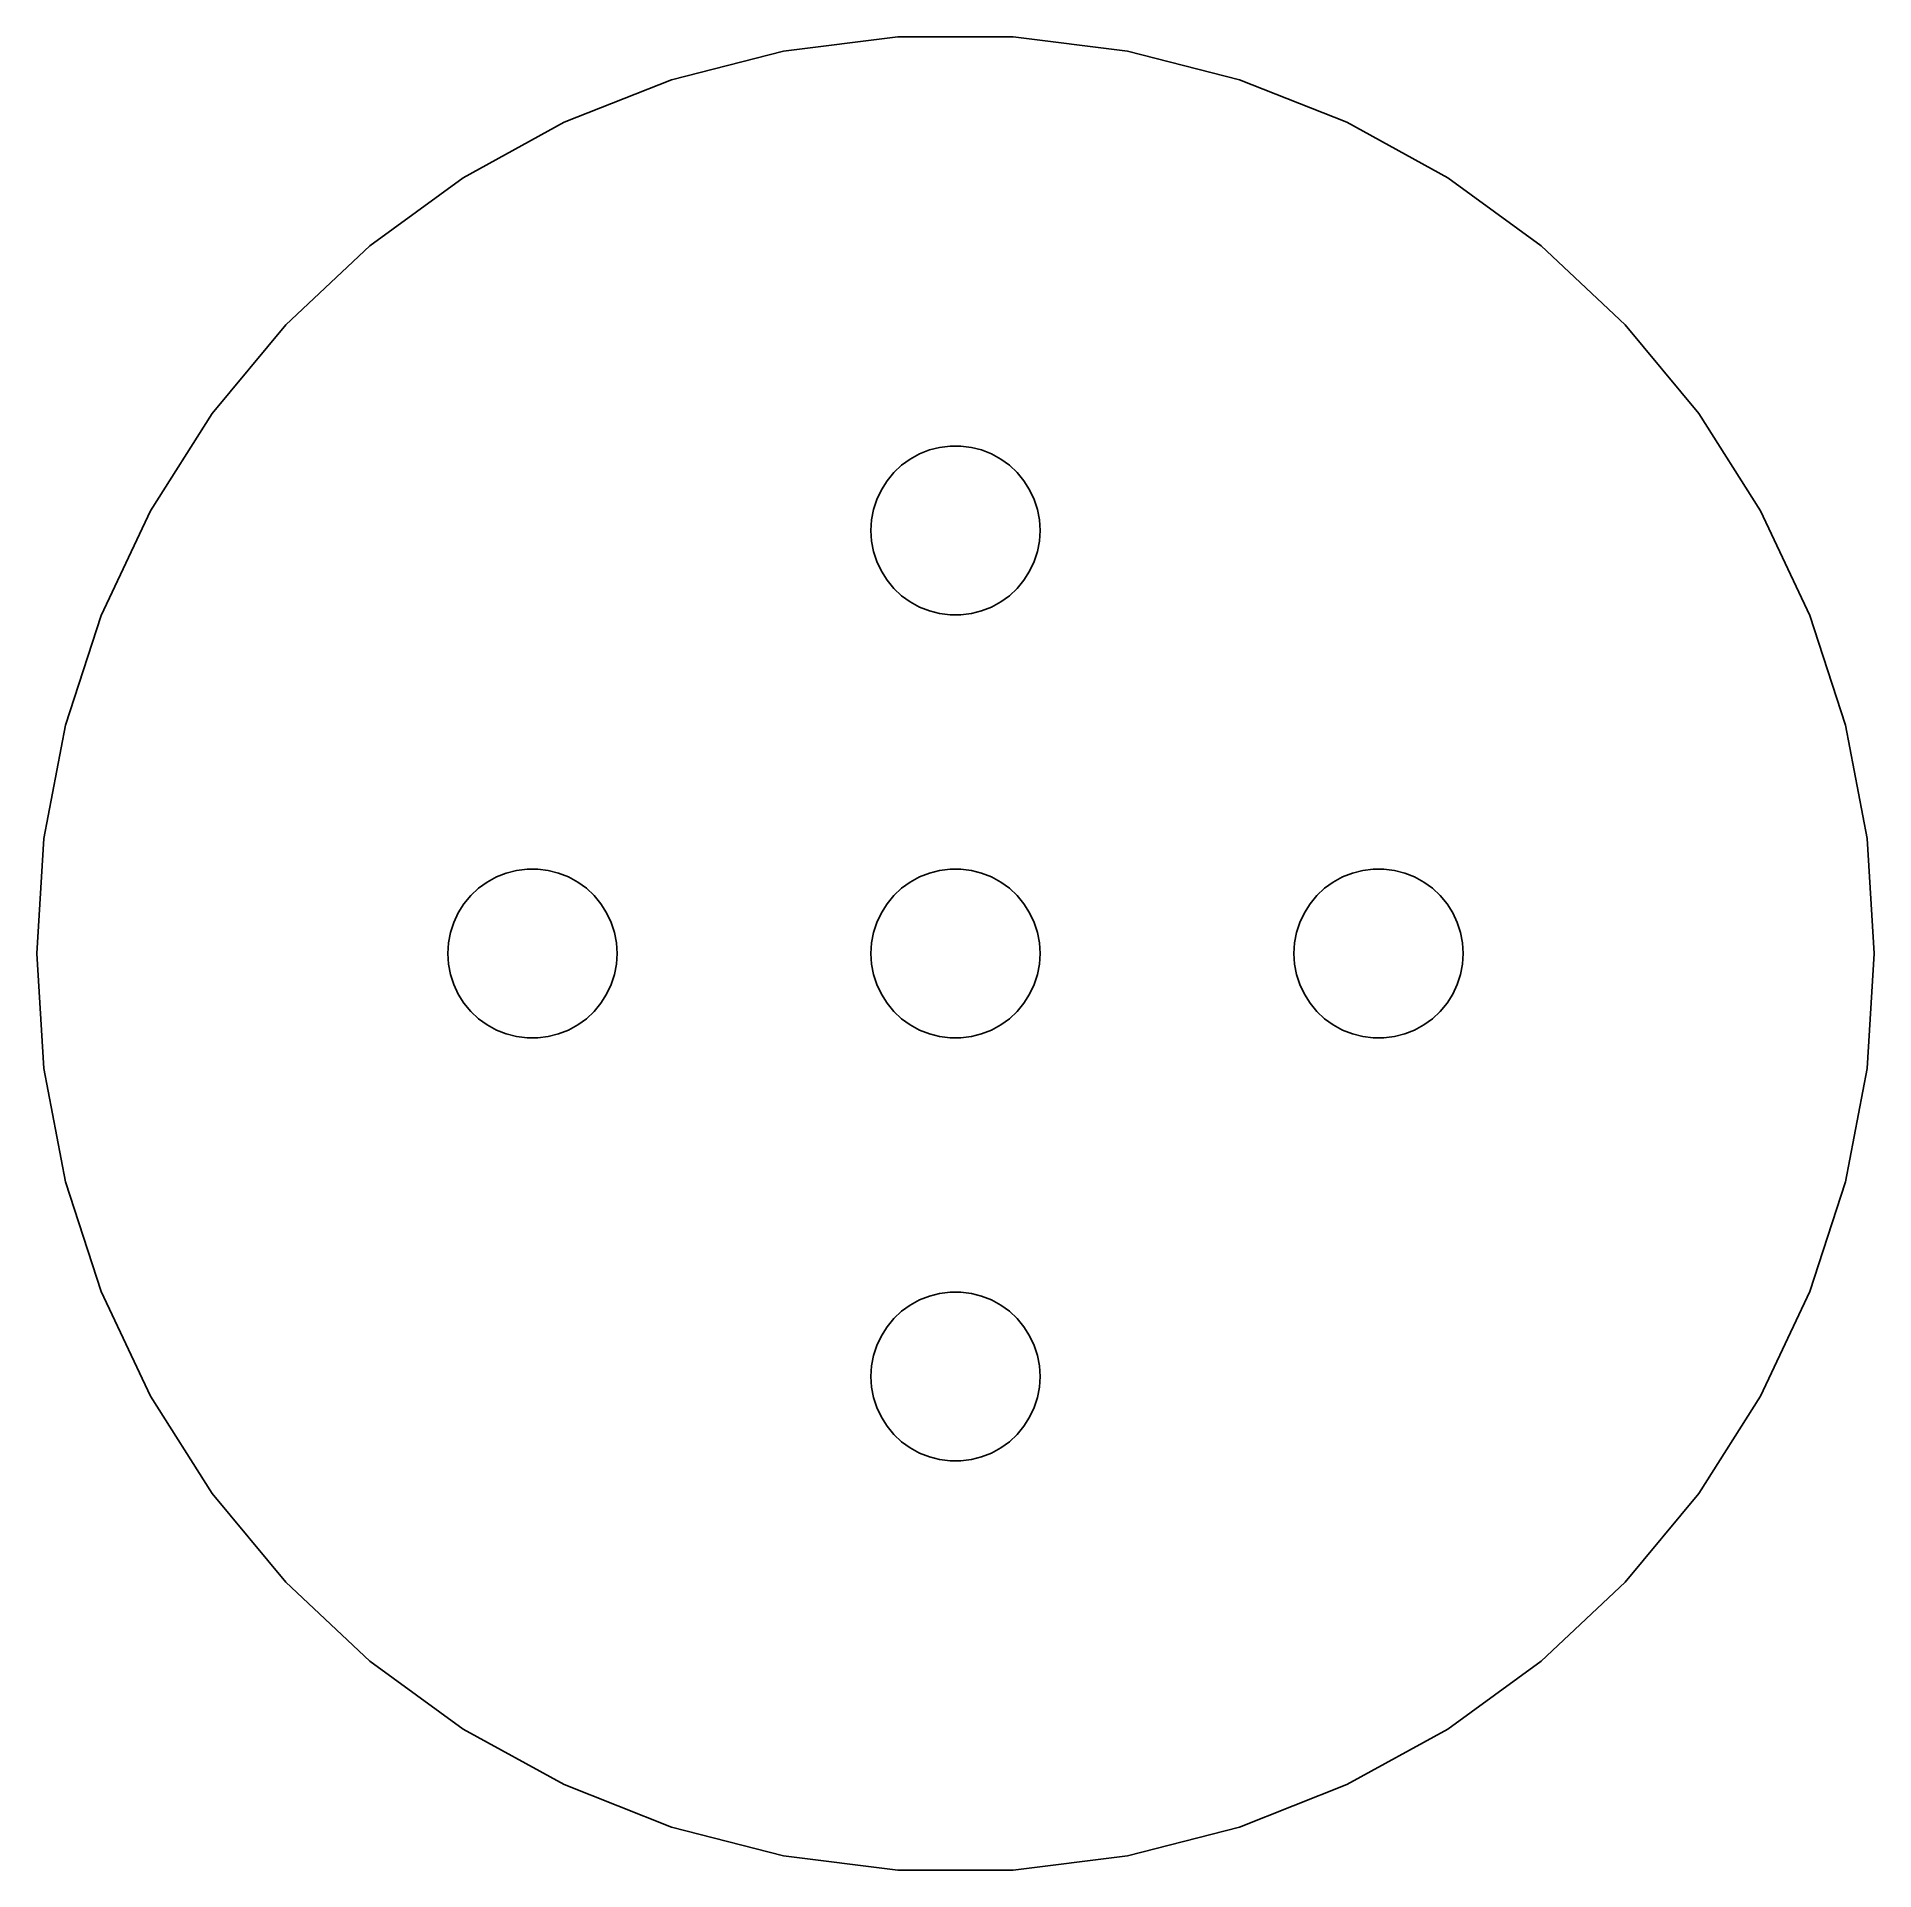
# Model space of a CAD drawing. Header units: metres. Extents: x -16 to 16, y 94 to 235.
# Drawn here: x -16.29 to 16.29, y 93.75 to 126.25 of the extents above.
import ezdxf

# ---------------------------------------------------------------- set-up
doc = ezdxf.new("R2010")
doc.units = ezdxf.units.M

msp = doc.modelspace()

# ---------------------------------------------------------------- linework, layer by layer
for p, q in [((-1.02264, 126.254), (-3.0518, 125.998)), ((1.02264, 126.254), (-1.02264, 126.254)), ((3.0518, 125.998), (1.02264, 126.254)), ((-3.0518, 125.998), (-5.03284, 125.489)), ((5.03284, 125.489), (3.0518, 125.998)), ((-5.03284, 125.489), (-6.93449, 124.737)), ((6.93449, 124.737), (5.03284, 125.489)), ((-6.93449, 124.737), (-8.72681, 123.751)), ((8.72681, 123.751), (6.93449, 124.737)), ((-8.72681, 123.751), (-10.3815, 122.549)), ((10.3815, 122.549), (8.72681, 123.751)), ((-10.3815, 122.549), (-11.8724, 121.149)), ((11.8724, 121.149), (10.3815, 122.549)), ((-11.8724, 121.149), (-13.1761, 119.573)), ((13.1761, 119.573), (11.8724, 121.149)), ((-13.1761, 119.573), (-14.2721, 117.846)), ((14.2721, 117.846), (13.1761, 119.573)), ((-0.638657, 118.857), (-0.463516, 118.927)), ((-0.463516, 118.927), (-0.281067, 118.973)), ((-0.281067, 118.973), (-0.094177, 118.997)), ((-0.094177, 118.997), (0.094177, 118.997)), ((0.094177, 118.997), (0.281067, 118.973)), ((0.281067, 118.973), (0.463516, 118.927)), ((0.463516, 118.927), (0.638657, 118.857)), ((-1.09344, 118.527), (-0.956131, 118.656)), ((-0.956131, 118.656), (-0.803726, 118.766)), ((-0.803726, 118.766), (-0.638657, 118.857)), ((0.638657, 118.857), (0.803726, 118.766)), ((0.803726, 118.766), (0.956131, 118.656)), ((0.956131, 118.656), (1.09344, 118.527)), ((-1.31445, 118.223), (-1.21352, 118.382)), ((-1.21352, 118.382), (-1.09344, 118.527)), ((1.09344, 118.527), (1.21352, 118.382)), ((1.21352, 118.382), (1.31445, 118.223)), ((-1.45287, 117.873), (-1.39465, 118.052)), ((-1.39465, 118.052), (-1.31445, 118.223)), ((1.31445, 118.223), (1.39465, 118.052)), ((1.39465, 118.052), (1.45287, 117.873)), ((-14.2721, 117.846), (-15.1429, 115.995)), ((-1.5, 117.5), (-1.48816, 117.688)), ((-1.48816, 117.688), (-1.45287, 117.873)), ((1.45287, 117.873), (1.48816, 117.688)), ((1.48816, 117.688), (1.5, 117.5)), ((15.1429, 115.995), (14.2721, 117.846)), ((-1.48816, 117.312), (-1.5, 117.5)), ((-1.45287, 117.127), (-1.48816, 117.312)), ((1.48816, 117.312), (1.45287, 117.127)), ((1.5, 117.5), (1.48816, 117.312)), ((-1.39465, 116.948), (-1.45287, 117.127)), ((-1.31445, 116.777), (-1.39465, 116.948)), ((1.39465, 116.948), (1.31445, 116.777)), ((1.45287, 117.127), (1.39465, 116.948)), ((-1.21352, 116.618), (-1.31445, 116.777)), ((-1.09344, 116.473), (-1.21352, 116.618)), ((1.21352, 116.618), (1.09344, 116.473)), ((1.31445, 116.777), (1.21352, 116.618)), ((-0.956131, 116.344), (-1.09344, 116.473)), ((-0.803726, 116.234), (-0.956131, 116.344)), ((0.956131, 116.344), (0.803726, 116.234)), ((1.09344, 116.473), (0.956131, 116.344)), ((-15.1429, 115.995), (-15.7749, 114.05)), ((-0.638657, 116.143), (-0.803726, 116.234)), ((-0.463516, 116.073), (-0.638657, 116.143)), ((-0.281067, 116.027), (-0.463516, 116.073)), ((-0.094177, 116.003), (-0.281067, 116.027)), ((0.094177, 116.003), (-0.094177, 116.003)), ((0.281067, 116.027), (0.094177, 116.003)), ((0.463516, 116.073), (0.281067, 116.027)), ((0.638657, 116.143), (0.463516, 116.073)), ((0.803726, 116.234), (0.638657, 116.143)), ((15.7749, 114.05), (15.1429, 115.995)), ((-15.7749, 114.05), (-16.1582, 112.041)), ((16.1582, 112.041), (15.7749, 114.05)), ((-16.1582, 112.041), (-16.2866, 110)), ((16.2866, 110), (16.1582, 112.041)), ((-8.13866, 111.357), (-7.96352, 111.427)), ((-7.96352, 111.427), (-7.78107, 111.473)), ((-7.78107, 111.473), (-7.59418, 111.497)), ((-7.59418, 111.497), (-7.40581, 111.497)), ((-7.40581, 111.497), (-7.21892, 111.473)), ((-7.21892, 111.473), (-7.03647, 111.427)), ((-7.03647, 111.427), (-6.86133, 111.357)), ((-0.638657, 111.357), (-0.463516, 111.427)), ((-0.463516, 111.427), (-0.281067, 111.473)), ((-0.281067, 111.473), (-0.094177, 111.497)), ((-0.094177, 111.497), (0.094177, 111.497)), ((0.094177, 111.497), (0.281067, 111.473)), ((0.281067, 111.473), (0.463516, 111.427)), ((0.463516, 111.427), (0.638657, 111.357)), ((6.86133, 111.357), (7.03647, 111.427)), ((7.03647, 111.427), (7.21892, 111.473)), ((7.21892, 111.473), (7.40581, 111.497)), ((7.40581, 111.497), (7.59418, 111.497)), ((7.59418, 111.497), (7.78107, 111.473)), ((7.78107, 111.473), (7.96352, 111.427)), ((7.96352, 111.427), (8.13866, 111.357)), ((-8.59344, 111.027), (-8.45613, 111.156)), ((-8.45613, 111.156), (-8.30373, 111.266)), ((-8.30373, 111.266), (-8.13866, 111.357)), ((-6.86133, 111.357), (-6.69626, 111.266)), ((-6.69626, 111.266), (-6.54385, 111.156)), ((-6.54385, 111.156), (-6.40654, 111.027)), ((-1.09344, 111.027), (-0.956131, 111.156)), ((-0.956131, 111.156), (-0.803726, 111.266)), ((-0.803726, 111.266), (-0.638657, 111.357)), ((0.638657, 111.357), (0.803726, 111.266)), ((0.803726, 111.266), (0.956131, 111.156)), ((0.956131, 111.156), (1.09344, 111.027)), ((6.40654, 111.027), (6.54385, 111.156)), ((6.54385, 111.156), (6.69626, 111.266)), ((6.69626, 111.266), (6.86133, 111.357)), ((8.13866, 111.357), (8.30373, 111.266)), ((8.30373, 111.266), (8.45613, 111.156)), ((8.45613, 111.156), (8.59344, 111.027)), ((-8.81445, 110.723), (-8.71352, 110.882)), ((-8.71352, 110.882), (-8.59344, 111.027)), ((-6.40654, 111.027), (-6.28647, 110.882)), ((-6.28647, 110.882), (-6.18553, 110.723)), ((-1.31445, 110.723), (-1.21352, 110.882)), ((-1.21352, 110.882), (-1.09344, 111.027)), ((1.09344, 111.027), (1.21352, 110.882)), ((1.21352, 110.882), (1.31445, 110.723)), ((6.18553, 110.723), (6.28647, 110.882)), ((6.28647, 110.882), (6.40654, 111.027)), ((8.59344, 111.027), (8.71352, 110.882)), ((8.71352, 110.882), (8.81445, 110.723)), ((-8.95287, 110.373), (-8.89465, 110.552)), ((-8.89465, 110.552), (-8.81445, 110.723)), ((-6.18553, 110.723), (-6.10533, 110.552)), ((-6.10533, 110.552), (-6.04712, 110.373)), ((-1.45287, 110.373), (-1.39465, 110.552)), ((-1.39465, 110.552), (-1.31445, 110.723)), ((1.31445, 110.723), (1.39465, 110.552)), ((1.39465, 110.552), (1.45287, 110.373)), ((6.04712, 110.373), (6.10533, 110.552)), ((6.10533, 110.552), (6.18553, 110.723)), ((8.81445, 110.723), (8.89465, 110.552)), ((8.89465, 110.552), (8.95287, 110.373)), ((-9, 110), (-8.98816, 110.188)), ((-8.98816, 110.188), (-8.95287, 110.373)), ((-6.04712, 110.373), (-6.01183, 110.188)), ((-6.01183, 110.188), (-6, 110)), ((-1.5, 110), (-1.48816, 110.188)), ((-1.48816, 110.188), (-1.45287, 110.373)), ((1.45287, 110.373), (1.48816, 110.188)), ((1.48816, 110.188), (1.5, 110)), ((6, 110), (6.01183, 110.188)), ((6.01183, 110.188), (6.04712, 110.373)), ((8.95287, 110.373), (8.98816, 110.188)), ((8.98816, 110.188), (9, 110)), ((-16.2866, 110), (-16.1582, 107.959)), ((-8.98816, 109.812), (-9, 110)), ((-8.95287, 109.627), (-8.98816, 109.812)), ((-6.01183, 109.812), (-6.04712, 109.627)), ((-6, 110), (-6.01183, 109.812)), ((-1.48816, 109.812), (-1.5, 110)), ((-1.45287, 109.627), (-1.48816, 109.812)), ((1.48816, 109.812), (1.45287, 109.627)), ((1.5, 110), (1.48816, 109.812)), ((6.01183, 109.812), (6, 110)), ((6.04712, 109.627), (6.01183, 109.812)), ((8.98816, 109.812), (8.95287, 109.627)), ((9, 110), (8.98816, 109.812)), ((16.1582, 107.959), (16.2866, 110)), ((-8.89465, 109.448), (-8.95287, 109.627)), ((-8.81445, 109.277), (-8.89465, 109.448)), ((-6.10533, 109.448), (-6.18553, 109.277)), ((-6.04712, 109.627), (-6.10533, 109.448)), ((-1.39465, 109.448), (-1.45287, 109.627)), ((-1.31445, 109.277), (-1.39465, 109.448)), ((1.39465, 109.448), (1.31445, 109.277)), ((1.45287, 109.627), (1.39465, 109.448)), ((6.10533, 109.448), (6.04712, 109.627)), ((6.18553, 109.277), (6.10533, 109.448)), ((8.89465, 109.448), (8.81445, 109.277)), ((8.95287, 109.627), (8.89465, 109.448)), ((-8.71352, 109.118), (-8.81445, 109.277)), ((-6.18553, 109.277), (-6.28647, 109.118)), ((-1.21352, 109.118), (-1.31445, 109.277)), ((1.31445, 109.277), (1.21352, 109.118)), ((6.28647, 109.118), (6.18553, 109.277)), ((8.81445, 109.277), (8.71352, 109.118)), ((-8.59344, 108.973), (-8.71352, 109.118)), ((-8.45613, 108.844), (-8.59344, 108.973)), ((-8.30373, 108.734), (-8.45613, 108.844)), ((-6.54385, 108.844), (-6.69626, 108.734)), ((-6.40654, 108.973), (-6.54385, 108.844)), ((-6.28647, 109.118), (-6.40654, 108.973)), ((-1.09344, 108.973), (-1.21352, 109.118)), ((-0.956131, 108.844), (-1.09344, 108.973)), ((-0.803726, 108.734), (-0.956131, 108.844)), ((0.956131, 108.844), (0.803726, 108.734)), ((1.09344, 108.973), (0.956131, 108.844)), ((1.21352, 109.118), (1.09344, 108.973)), ((6.40654, 108.973), (6.28647, 109.118)), ((6.54385, 108.844), (6.40654, 108.973)), ((6.69626, 108.734), (6.54385, 108.844)), ((8.45613, 108.844), (8.30373, 108.734)), ((8.59344, 108.973), (8.45613, 108.844)), ((8.71352, 109.118), (8.59344, 108.973)), ((-8.13866, 108.643), (-8.30373, 108.734)), ((-7.96352, 108.573), (-8.13866, 108.643)), ((-7.78107, 108.527), (-7.96352, 108.573)), ((-7.59418, 108.503), (-7.78107, 108.527)), ((-7.40581, 108.503), (-7.59418, 108.503)), ((-7.21892, 108.527), (-7.40581, 108.503)), ((-7.03647, 108.573), (-7.21892, 108.527)), ((-6.86133, 108.643), (-7.03647, 108.573)), ((-6.69626, 108.734), (-6.86133, 108.643)), ((-0.638657, 108.643), (-0.803726, 108.734)), ((-0.463516, 108.573), (-0.638657, 108.643)), ((-0.281067, 108.527), (-0.463516, 108.573)), ((-0.094177, 108.503), (-0.281067, 108.527)), ((0.094177, 108.503), (-0.094177, 108.503)), ((0.281067, 108.527), (0.094177, 108.503)), ((0.463516, 108.573), (0.281067, 108.527)), ((0.638657, 108.643), (0.463516, 108.573)), ((0.803726, 108.734), (0.638657, 108.643)), ((6.86133, 108.643), (6.69626, 108.734)), ((7.03647, 108.573), (6.86133, 108.643)), ((7.21892, 108.527), (7.03647, 108.573)), ((7.40581, 108.503), (7.21892, 108.527)), ((7.59418, 108.503), (7.40581, 108.503)), ((7.78107, 108.527), (7.59418, 108.503)), ((7.96352, 108.573), (7.78107, 108.527)), ((8.13866, 108.643), (7.96352, 108.573)), ((8.30373, 108.734), (8.13866, 108.643)), ((-16.1582, 107.959), (-15.7749, 105.95)), ((15.7749, 105.95), (16.1582, 107.959)), ((-15.7749, 105.95), (-15.1429, 104.005)), ((15.1429, 104.005), (15.7749, 105.95)), ((-15.1429, 104.005), (-14.2721, 102.154)), ((-0.638657, 103.857), (-0.463516, 103.927)), ((-0.463516, 103.927), (-0.281067, 103.973)), ((-0.281067, 103.973), (-0.094177, 103.997)), ((-0.094177, 103.997), (0.094177, 103.997)), ((0.094177, 103.997), (0.281067, 103.973)), ((0.281067, 103.973), (0.463516, 103.927)), ((0.463516, 103.927), (0.638657, 103.857)), ((14.2721, 102.154), (15.1429, 104.005)), ((-1.09344, 103.527), (-0.956131, 103.656)), ((-0.956131, 103.656), (-0.803726, 103.766)), ((-0.803726, 103.766), (-0.638657, 103.857)), ((0.638657, 103.857), (0.803726, 103.766)), ((0.803726, 103.766), (0.956131, 103.656)), ((0.956131, 103.656), (1.09344, 103.527)), ((-1.31445, 103.223), (-1.21352, 103.382)), ((-1.21352, 103.382), (-1.09344, 103.527)), ((1.09344, 103.527), (1.21352, 103.382)), ((1.21352, 103.382), (1.31445, 103.223)), ((-1.45287, 102.873), (-1.39465, 103.052)), ((-1.39465, 103.052), (-1.31445, 103.223)), ((1.31445, 103.223), (1.39465, 103.052)), ((1.39465, 103.052), (1.45287, 102.873)), ((-1.5, 102.5), (-1.48816, 102.688)), ((-1.48816, 102.688), (-1.45287, 102.873)), ((1.45287, 102.873), (1.48816, 102.688)), ((1.48816, 102.688), (1.5, 102.5)), ((-1.48816, 102.312), (-1.5, 102.5)), ((-1.45287, 102.127), (-1.48816, 102.312)), ((1.48816, 102.312), (1.45287, 102.127)), ((1.5, 102.5), (1.48816, 102.312)), ((-14.2721, 102.154), (-13.1761, 100.427)), ((-1.39465, 101.948), (-1.45287, 102.127)), ((1.45287, 102.127), (1.39465, 101.948)), ((13.1761, 100.427), (14.2721, 102.154)), ((-1.31445, 101.777), (-1.39465, 101.948)), ((-1.21352, 101.618), (-1.31445, 101.777)), ((1.31445, 101.777), (1.21352, 101.618)), ((1.39465, 101.948), (1.31445, 101.777)), ((-1.09344, 101.473), (-1.21352, 101.618)), ((-0.956131, 101.344), (-1.09344, 101.473)), ((-0.803726, 101.234), (-0.956131, 101.344)), ((0.956131, 101.344), (0.803726, 101.234)), ((1.09344, 101.473), (0.956131, 101.344)), ((1.21352, 101.618), (1.09344, 101.473)), ((-0.638657, 101.143), (-0.803726, 101.234)), ((-0.463516, 101.073), (-0.638657, 101.143)), ((-0.281067, 101.027), (-0.463516, 101.073)), ((-0.094177, 101.003), (-0.281067, 101.027)), ((0.094177, 101.003), (-0.094177, 101.003)), ((0.281067, 101.027), (0.094177, 101.003)), ((0.463516, 101.073), (0.281067, 101.027)), ((0.638657, 101.143), (0.463516, 101.073)), ((0.803726, 101.234), (0.638657, 101.143)), ((-13.1761, 100.427), (-11.8724, 98.851)), ((11.8724, 98.851), (13.1761, 100.427)), ((-11.8724, 98.851), (-10.3815, 97.4509)), ((10.3815, 97.4509), (11.8724, 98.851)), ((-10.3815, 97.4509), (-8.72681, 96.2487)), ((8.72681, 96.2487), (10.3815, 97.4509)), ((-8.72681, 96.2487), (-6.93449, 95.2634)), ((6.93449, 95.2634), (8.72681, 96.2487)), ((-6.93449, 95.2634), (-5.03284, 94.5105)), ((5.03284, 94.5105), (6.93449, 95.2634)), ((-5.03284, 94.5105), (-3.0518, 94.0019)), ((3.0518, 94.0019), (5.03284, 94.5105)), ((-3.0518, 94.0019), (-1.02264, 93.7455)), ((1.02264, 93.7455), (3.0518, 94.0019)), ((-1.02264, 93.7455), (1.02264, 93.7455))]:
    msp.add_line(p, q)

doc.saveas('drawing.dxf')
